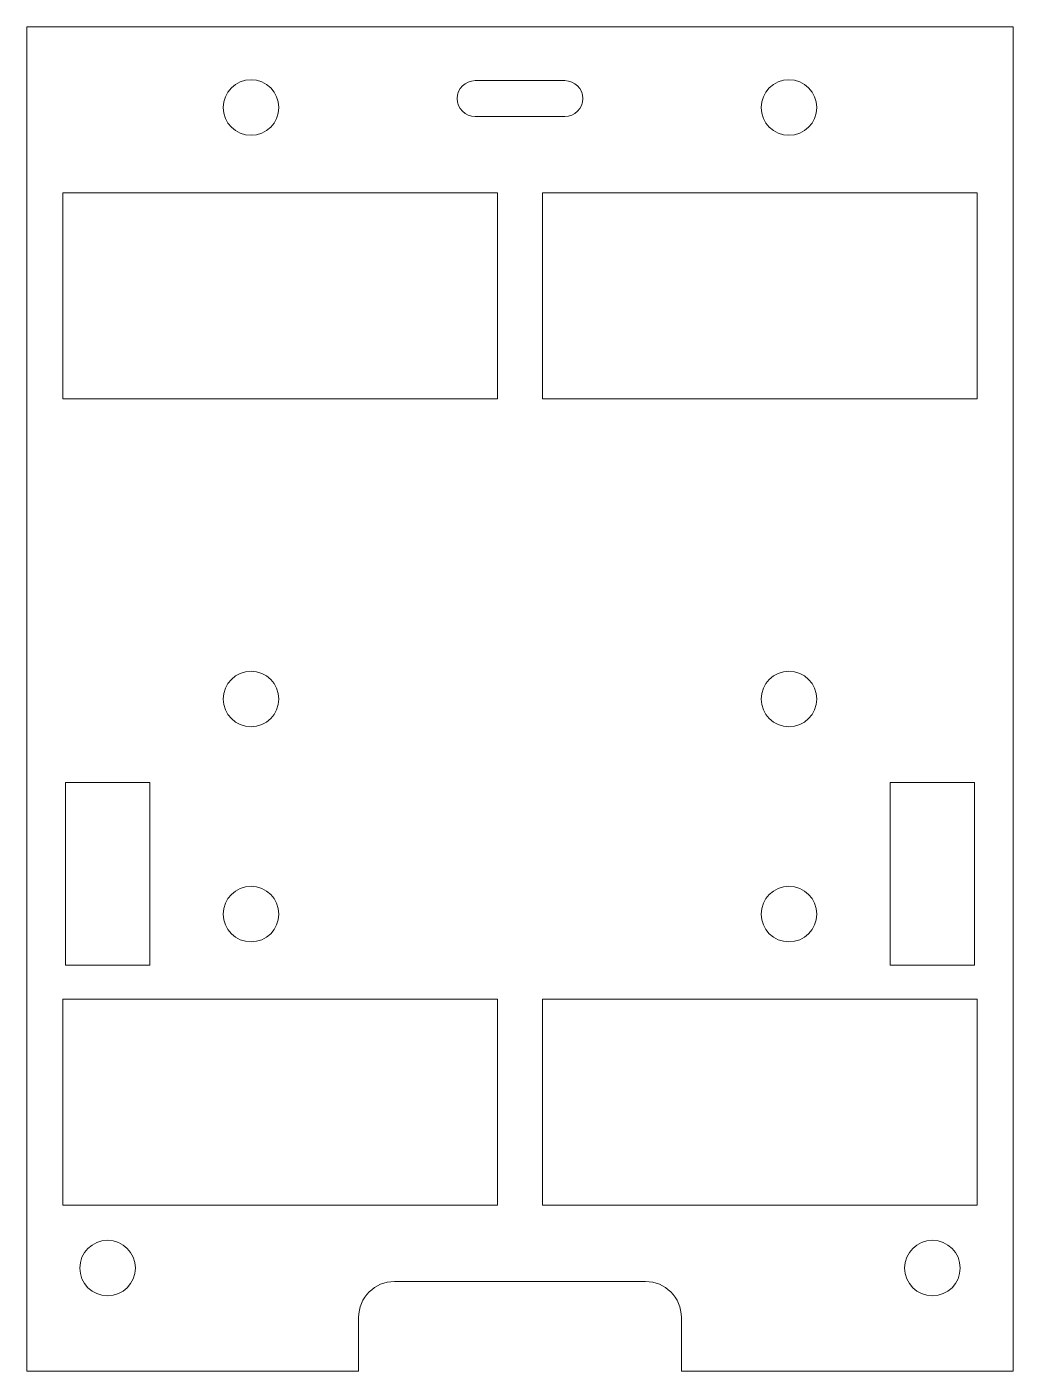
# Model space of a CAD drawing. Header units: millimetres. Extents: x -27.5 to 27.5, y -37.5 to 37.5.
import ezdxf

# ---------------------------------------------------------------- set-up
doc = ezdxf.new("R2010")
doc.units = ezdxf.units.MM

msp = doc.modelspace()

# ---------------------------------------------------------------- linework, layer by layer
at = {"color": 7, "linetype": 'Continuous', "lineweight": 15}
for p, q in [((27.5, 37.5), (-27.5, 37.5)), ((-27.5, 37.5), (-27.5, -37.5)), ((27.5, -37.5), (27.5, 37.5)), ((2.5, 34.5), (-2.5, 34.5)), ((-2.5, 32.5), (2.5, 32.5)), ((-25.5, 28.25), (-25.5, 16.75)), ((-1.25, 28.25), (-25.5, 28.25)), ((-1.25, 16.75), (-1.25, 28.25)), ((1.25, 28.25), (1.25, 16.75)), ((25.5, 28.25), (1.25, 28.25)), ((25.5, 16.75), (25.5, 28.25)), ((-25.5, 16.75), (-1.25, 16.75)), ((1.25, 16.75), (25.5, 16.75)), ((-20.65, -4.65), (-25.35, -4.65)), ((-25.35, -4.65), (-25.35, -14.85)), ((-20.65, -14.85), (-20.65, -4.65)), ((25.35, -4.65), (20.65, -4.65)), ((20.65, -4.65), (20.65, -14.85)), ((25.35, -14.85), (25.35, -4.65)), ((-25.35, -14.85), (-20.65, -14.85)), ((20.65, -14.85), (25.35, -14.85)), ((-25.5, -16.75), (-25.5, -28.25)), ((-1.25, -16.75), (-25.5, -16.75)), ((-1.25, -28.25), (-1.25, -16.75)), ((1.25, -16.75), (1.25, -28.25)), ((25.5, -16.75), (1.25, -16.75)), ((25.5, -28.25), (25.5, -16.75)), ((-25.5, -28.25), (-1.25, -28.25)), ((1.25, -28.25), (25.5, -28.25)), ((-7, -32.5), (7, -32.5)), ((-9, -37.5), (-9, -34.5)), ((9, -37.5), (9, -34.5)), ((-27.5, -37.5), (-9, -37.5)), ((9, -37.5), (27.5, -37.5))]:
    msp.add_line(p, q, dxfattribs=at)
for centre in [(-15, 33), (15, 33), (-15, 0), (15, 0), (-15, -12), (15, -12), (-23, -31.75), (23, -31.75)]:
    msp.add_circle(centre, 1.55, dxfattribs=at)
for centre, radius, start, end in [((-2.5, 33.5), 1, 90, 270), ((2.5, 33.5), 1, 270, 90), ((-7, -34.5), 2, 90, 180), ((7, -34.5), 2, 0, 90)]:
    msp.add_arc(centre, radius, start, end, dxfattribs=at)

doc.saveas('drawing.dxf')
